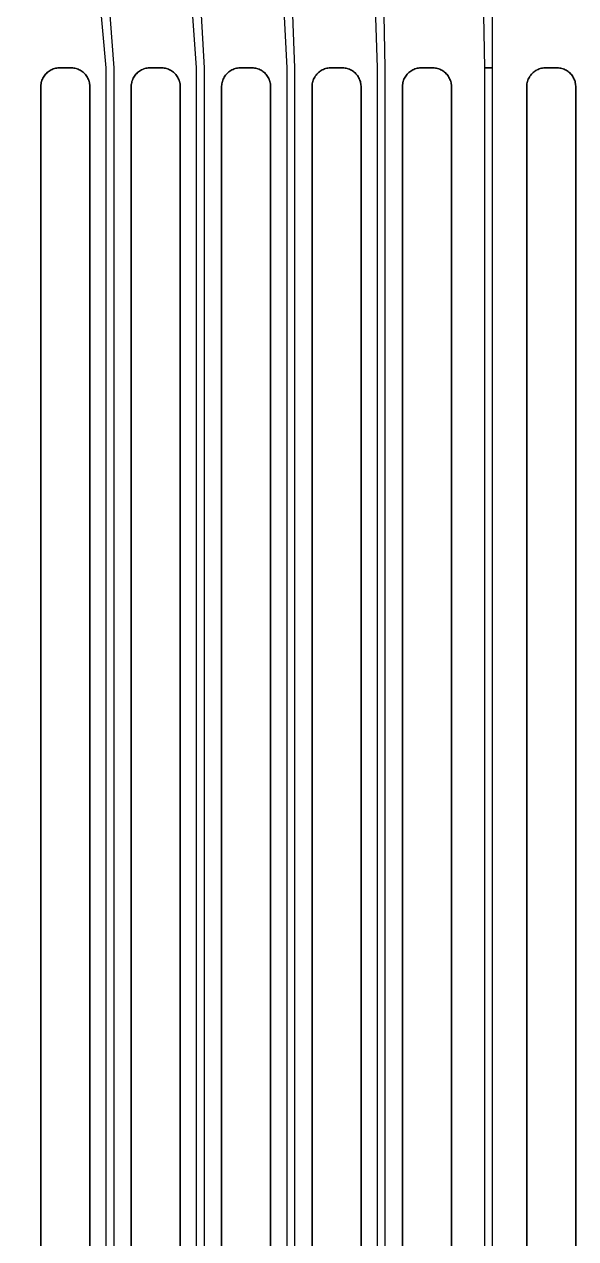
# Model space of a CAD drawing. Extents: x -2057 to 2225, y -44 to 31181.
# Drawn here: x -61.6 to 84.8, y 8729.4 to 9051.8 of the extents above; entities that cross this region are included whole.
import ezdxf

# ---------------------------------------------------------------- set-up
doc = ezdxf.new("R2010")
doc.units = 0
for name, color, linetype in [('etching', 7, 'CONTINUOUS'), ('L3D0_etching3', 5, 'CONTINUOUS'), ('metalization', 8, 'CONTINUOUS'), ('polyimide', 9, 'CONTINUOUS')]:
    doc.layers.add(name, color=color, linetype=linetype)

msp = doc.modelspace()

# ---------------------------------------------------------------- linework, layer by layer
at = {"layer": 'etching'}
for points in [[(-57.208, 992.185), (-57.208, 9035.377), (-57.188, 9035.691), (-57.149, 9036.003), (-57.09, 9036.311), (-57.012, 9036.616), (-56.914, 9036.915), (-56.799, 9037.207), (-56.665, 9037.491), (-56.514, 9037.766), (-56.345, 9038.032), (-56.16, 9038.286), (-55.96, 9038.528), (-55.745, 9038.757), (-55.516, 9038.972), (-55.274, 9039.173), (-55.02, 9039.357), (-54.754, 9039.526), (-54.479, 9039.677), (-54.194, 9039.811), (-53.902, 9039.927), (-53.603, 9040.024), (-53.299, 9040.102), (-52.99, 9040.161), (-52.678, 9040.2), (-52.365, 9040.22), (-49.057, 9040.22), (-48.755, 9040.202), (-48.455, 9040.165), (-48.158, 9040.111), (-47.864, 9040.039), (-47.576, 9039.949), (-47.293, 9039.842), (-47.018, 9039.717), (-46.75, 9039.577), (-46.492, 9039.421), (-46.243, 9039.249), (-46.005, 9039.063), (-45.779, 9038.862), (-45.565, 9038.649), (-45.365, 9038.423), (-45.179, 9038.185), (-45.007, 9037.936), (-44.851, 9037.677), (-44.71, 9037.41), (-44.586, 9037.134), (-44.479, 9036.852), (-44.389, 9036.563), (-44.317, 9036.27), (-44.262, 9035.973), (-44.226, 9035.673), (-44.208, 9035.371), (-44.208, 892.185)], [(-33.208, 892.185), (-33.208, 9035.377), (-33.188, 9035.691), (-33.149, 9036.003), (-33.09, 9036.311), (-33.012, 9036.616), (-32.914, 9036.915), (-32.799, 9037.207), (-32.665, 9037.491), (-32.514, 9037.766), (-32.345, 9038.032), (-32.16, 9038.286), (-31.96, 9038.528), (-31.745, 9038.757), (-31.516, 9038.972), (-31.274, 9039.173), (-31.02, 9039.357), (-30.754, 9039.526), (-30.479, 9039.677), (-30.194, 9039.811), (-29.902, 9039.927), (-29.603, 9040.024), (-29.299, 9040.102), (-28.99, 9040.161), (-28.678, 9040.2), (-28.365, 9040.22), (-25.057, 9040.22), (-24.755, 9040.202), (-24.455, 9040.165), (-24.158, 9040.111), (-23.864, 9040.039), (-23.576, 9039.949), (-23.293, 9039.842), (-23.018, 9039.717), (-22.75, 9039.577), (-22.492, 9039.421), (-22.243, 9039.249), (-22.005, 9039.063), (-21.779, 9038.862), (-21.565, 9038.649), (-21.365, 9038.423), (-21.179, 9038.185), (-21.007, 9037.936), (-20.851, 9037.677), (-20.71, 9037.41), (-20.586, 9037.134), (-20.479, 9036.852), (-20.389, 9036.563), (-20.317, 9036.27), (-20.262, 9035.973), (-20.226, 9035.673), (-20.208, 9035.371), (-20.208, 792.185)], [(-9.208, 792.185), (-9.208, 9035.377), (-9.188, 9035.691), (-9.149, 9036.003), (-9.09, 9036.311), (-9.012, 9036.616), (-8.914, 9036.915), (-8.799, 9037.207), (-8.665, 9037.491), (-8.514, 9037.766), (-8.345, 9038.032), (-8.16, 9038.286), (-7.96, 9038.528), (-7.745, 9038.757), (-7.516, 9038.972), (-7.274, 9039.173), (-7.02, 9039.357), (-6.754, 9039.526), (-6.479, 9039.677), (-6.194, 9039.811), (-5.902, 9039.927), (-5.603, 9040.024), (-5.299, 9040.102), (-4.99, 9040.161), (-4.678, 9040.2), (-4.365, 9040.22), (-1.057, 9040.22), (-0.755, 9040.202), (-0.455, 9040.165), (-0.158, 9040.111), (0.136, 9040.039), (0.424, 9039.949), (0.707, 9039.842), (0.982, 9039.717), (1.25, 9039.577), (1.508, 9039.421), (1.757, 9039.249), (1.995, 9039.063), (2.221, 9038.862), (2.435, 9038.649), (2.635, 9038.423), (2.821, 9038.185), (2.993, 9037.936), (3.149, 9037.677), (3.29, 9037.41), (3.414, 9037.134), (3.521, 9036.852), (3.611, 9036.563), (3.683, 9036.27), (3.738, 9035.973), (3.774, 9035.673), (3.792, 9035.371), (3.792, 692.185)], [(14.792, 692.185), (14.792, 9035.377), (14.812, 9035.691), (14.851, 9036.003), (14.91, 9036.311), (14.988, 9036.616), (15.086, 9036.915), (15.201, 9037.207), (15.335, 9037.491), (15.486, 9037.766), (15.655, 9038.032), (15.84, 9038.286), (16.04, 9038.528), (16.255, 9038.757), (16.484, 9038.972), (16.726, 9039.173), (16.98, 9039.357), (17.246, 9039.526), (17.521, 9039.677), (17.806, 9039.811), (18.098, 9039.927), (18.397, 9040.024), (18.701, 9040.102), (19.01, 9040.161), (19.322, 9040.2), (19.635, 9040.22), (22.943, 9040.22), (23.245, 9040.202), (23.545, 9040.165), (23.842, 9040.111), (24.136, 9040.039), (24.424, 9039.949), (24.707, 9039.842), (24.982, 9039.717), (25.25, 9039.577), (25.508, 9039.421), (25.757, 9039.249), (25.995, 9039.063), (26.221, 9038.862), (26.435, 9038.649), (26.635, 9038.423), (26.821, 9038.185), (26.993, 9037.936), (27.149, 9037.677), (27.29, 9037.41), (27.414, 9037.134), (27.521, 9036.852), (27.611, 9036.563), (27.683, 9036.27), (27.738, 9035.973), (27.774, 9035.673), (27.792, 9035.371), (27.792, 592.185)], [(38.792, 592.185), (38.792, 9035.377), (38.812, 9035.691), (38.851, 9036.003), (38.91, 9036.311), (38.988, 9036.616), (39.086, 9036.915), (39.201, 9037.207), (39.335, 9037.491), (39.486, 9037.766), (39.655, 9038.032), (39.84, 9038.286), (40.04, 9038.528), (40.255, 9038.757), (40.484, 9038.972), (40.726, 9039.173), (40.98, 9039.357), (41.246, 9039.526), (41.521, 9039.677), (41.806, 9039.811), (42.098, 9039.927), (42.397, 9040.024), (42.701, 9040.102), (43.01, 9040.161), (43.322, 9040.2), (43.635, 9040.22), (46.943, 9040.22), (47.245, 9040.202), (47.545, 9040.165), (47.842, 9040.111), (48.136, 9040.039), (48.424, 9039.949), (48.707, 9039.842), (48.982, 9039.717), (49.25, 9039.577), (49.508, 9039.421), (49.757, 9039.249), (49.995, 9039.063), (50.221, 9038.862), (50.435, 9038.649), (50.635, 9038.423), (50.821, 9038.185), (50.993, 9037.936), (51.149, 9037.677), (51.29, 9037.41), (51.414, 9037.134), (51.521, 9036.852), (51.611, 9036.563), (51.683, 9036.27), (51.738, 9035.973), (51.774, 9035.673), (51.792, 9035.371), (51.792, 500.247)], [(71.792, 500.247), (71.792, 9035.377), (71.812, 9035.691), (71.851, 9036.003), (71.91, 9036.311), (71.988, 9036.616), (72.086, 9036.915), (72.201, 9037.207), (72.335, 9037.491), (72.486, 9037.766), (72.655, 9038.032), (72.84, 9038.286), (73.04, 9038.528), (73.255, 9038.757), (73.484, 9038.972), (73.726, 9039.173), (73.98, 9039.357), (74.246, 9039.526), (74.521, 9039.677), (74.806, 9039.811), (75.098, 9039.927), (75.397, 9040.024), (75.701, 9040.102), (76.01, 9040.161), (76.322, 9040.2), (76.635, 9040.22), (79.943, 9040.22), (80.245, 9040.202), (80.545, 9040.165), (80.842, 9040.111), (81.136, 9040.039), (81.424, 9039.949), (81.707, 9039.842), (81.982, 9039.717), (82.25, 9039.577), (82.508, 9039.421), (82.757, 9039.249), (82.995, 9039.063), (83.221, 9038.862), (83.435, 9038.649), (83.635, 9038.423), (83.821, 9038.185), (83.993, 9037.936), (84.149, 9037.677), (84.29, 9037.41), (84.414, 9037.134), (84.521, 9036.852), (84.611, 9036.563), (84.683, 9036.27), (84.738, 9035.973), (84.774, 9035.673), (84.792, 9035.371), (84.792, 552.185)]]:
    msp.add_lwpolyline(points, dxfattribs=at)
at = {"layer": 'L3D0_etching3'}
for points in [[(-57.208, 992.185), (-57.208, 9035.377), (-57.188, 9035.691), (-57.149, 9036.003), (-57.09, 9036.311), (-57.012, 9036.616), (-56.914, 9036.915), (-56.799, 9037.207), (-56.665, 9037.491), (-56.514, 9037.766), (-56.345, 9038.032), (-56.16, 9038.286), (-55.96, 9038.528), (-55.745, 9038.757), (-55.516, 9038.972), (-55.274, 9039.173), (-55.02, 9039.357), (-54.754, 9039.526), (-54.479, 9039.677), (-54.194, 9039.811), (-53.902, 9039.927), (-53.603, 9040.024), (-53.299, 9040.102), (-52.99, 9040.161), (-52.678, 9040.2), (-52.365, 9040.22), (-49.057, 9040.22), (-48.755, 9040.202), (-48.455, 9040.165), (-48.158, 9040.111), (-47.864, 9040.039), (-47.576, 9039.949), (-47.293, 9039.842), (-47.018, 9039.717), (-46.75, 9039.577), (-46.492, 9039.421), (-46.243, 9039.249), (-46.005, 9039.063), (-45.779, 9038.862), (-45.565, 9038.649), (-45.365, 9038.423), (-45.179, 9038.185), (-45.007, 9037.936), (-44.851, 9037.677), (-44.71, 9037.41), (-44.586, 9037.134), (-44.479, 9036.852), (-44.389, 9036.563), (-44.317, 9036.27), (-44.262, 9035.973), (-44.226, 9035.673), (-44.208, 9035.371), (-44.208, 892.185)], [(-33.208, 892.185), (-33.208, 9035.377), (-33.188, 9035.691), (-33.149, 9036.003), (-33.09, 9036.311), (-33.012, 9036.616), (-32.914, 9036.915), (-32.799, 9037.207), (-32.665, 9037.491), (-32.514, 9037.766), (-32.345, 9038.032), (-32.16, 9038.286), (-31.96, 9038.528), (-31.745, 9038.757), (-31.516, 9038.972), (-31.274, 9039.173), (-31.02, 9039.357), (-30.754, 9039.526), (-30.479, 9039.677), (-30.194, 9039.811), (-29.902, 9039.927), (-29.603, 9040.024), (-29.299, 9040.102), (-28.99, 9040.161), (-28.678, 9040.2), (-28.365, 9040.22), (-25.057, 9040.22), (-24.755, 9040.202), (-24.455, 9040.165), (-24.158, 9040.111), (-23.864, 9040.039), (-23.576, 9039.949), (-23.293, 9039.842), (-23.018, 9039.717), (-22.75, 9039.577), (-22.492, 9039.421), (-22.243, 9039.249), (-22.005, 9039.063), (-21.779, 9038.862), (-21.565, 9038.649), (-21.365, 9038.423), (-21.179, 9038.185), (-21.007, 9037.936), (-20.851, 9037.677), (-20.71, 9037.41), (-20.586, 9037.134), (-20.479, 9036.852), (-20.389, 9036.563), (-20.317, 9036.27), (-20.262, 9035.973), (-20.226, 9035.673), (-20.208, 9035.371), (-20.208, 792.185)], [(-9.208, 792.185), (-9.208, 9035.377), (-9.188, 9035.691), (-9.149, 9036.003), (-9.09, 9036.311), (-9.012, 9036.616), (-8.914, 9036.915), (-8.799, 9037.207), (-8.665, 9037.491), (-8.514, 9037.766), (-8.345, 9038.032), (-8.16, 9038.286), (-7.96, 9038.528), (-7.745, 9038.757), (-7.516, 9038.972), (-7.274, 9039.173), (-7.02, 9039.357), (-6.754, 9039.526), (-6.479, 9039.677), (-6.194, 9039.811), (-5.902, 9039.927), (-5.603, 9040.024), (-5.299, 9040.102), (-4.99, 9040.161), (-4.678, 9040.2), (-4.365, 9040.22), (-1.057, 9040.22), (-0.755, 9040.202), (-0.455, 9040.165), (-0.158, 9040.111), (0.136, 9040.039), (0.424, 9039.949), (0.707, 9039.842), (0.982, 9039.717), (1.25, 9039.577), (1.508, 9039.421), (1.757, 9039.249), (1.995, 9039.063), (2.221, 9038.862), (2.435, 9038.649), (2.635, 9038.423), (2.821, 9038.185), (2.993, 9037.936), (3.149, 9037.677), (3.29, 9037.41), (3.414, 9037.134), (3.521, 9036.852), (3.611, 9036.563), (3.683, 9036.27), (3.738, 9035.973), (3.774, 9035.673), (3.792, 9035.371), (3.792, 692.185)], [(14.792, 692.185), (14.792, 9035.377), (14.812, 9035.691), (14.851, 9036.003), (14.91, 9036.311), (14.988, 9036.616), (15.086, 9036.915), (15.201, 9037.207), (15.335, 9037.491), (15.486, 9037.766), (15.655, 9038.032), (15.84, 9038.286), (16.04, 9038.528), (16.255, 9038.757), (16.484, 9038.972), (16.726, 9039.173), (16.98, 9039.357), (17.246, 9039.526), (17.521, 9039.677), (17.806, 9039.811), (18.098, 9039.927), (18.397, 9040.024), (18.701, 9040.102), (19.01, 9040.161), (19.322, 9040.2), (19.635, 9040.22), (22.943, 9040.22), (23.245, 9040.202), (23.545, 9040.165), (23.842, 9040.111), (24.136, 9040.039), (24.424, 9039.949), (24.707, 9039.842), (24.982, 9039.717), (25.25, 9039.577), (25.508, 9039.421), (25.757, 9039.249), (25.995, 9039.063), (26.221, 9038.862), (26.435, 9038.649), (26.635, 9038.423), (26.821, 9038.185), (26.993, 9037.936), (27.149, 9037.677), (27.29, 9037.41), (27.414, 9037.134), (27.521, 9036.852), (27.611, 9036.563), (27.683, 9036.27), (27.738, 9035.973), (27.774, 9035.673), (27.792, 9035.371), (27.792, 592.185)], [(38.792, 592.185), (38.792, 9035.377), (38.812, 9035.691), (38.851, 9036.003), (38.91, 9036.311), (38.988, 9036.616), (39.086, 9036.915), (39.201, 9037.207), (39.335, 9037.491), (39.486, 9037.766), (39.655, 9038.032), (39.84, 9038.286), (40.04, 9038.528), (40.255, 9038.757), (40.484, 9038.972), (40.726, 9039.173), (40.98, 9039.357), (41.246, 9039.526), (41.521, 9039.677), (41.806, 9039.811), (42.098, 9039.927), (42.397, 9040.024), (42.701, 9040.102), (43.01, 9040.161), (43.322, 9040.2), (43.635, 9040.22), (46.943, 9040.22), (47.245, 9040.202), (47.545, 9040.165), (47.842, 9040.111), (48.136, 9040.039), (48.424, 9039.949), (48.707, 9039.842), (48.982, 9039.717), (49.25, 9039.577), (49.508, 9039.421), (49.757, 9039.249), (49.995, 9039.063), (50.221, 9038.862), (50.435, 9038.649), (50.635, 9038.423), (50.821, 9038.185), (50.993, 9037.936), (51.149, 9037.677), (51.29, 9037.41), (51.414, 9037.134), (51.521, 9036.852), (51.611, 9036.563), (51.683, 9036.27), (51.738, 9035.973), (51.774, 9035.673), (51.792, 9035.371), (51.792, 500.247)], [(71.792, 500.247), (71.792, 9035.377), (71.812, 9035.691), (71.851, 9036.003), (71.91, 9036.311), (71.988, 9036.616), (72.086, 9036.915), (72.201, 9037.207), (72.335, 9037.491), (72.486, 9037.766), (72.655, 9038.032), (72.84, 9038.286), (73.04, 9038.528), (73.255, 9038.757), (73.484, 9038.972), (73.726, 9039.173), (73.98, 9039.357), (74.246, 9039.526), (74.521, 9039.677), (74.806, 9039.811), (75.098, 9039.927), (75.397, 9040.024), (75.701, 9040.102), (76.01, 9040.161), (76.322, 9040.2), (76.635, 9040.22), (79.943, 9040.22), (80.245, 9040.202), (80.545, 9040.165), (80.842, 9040.111), (81.136, 9040.039), (81.424, 9039.949), (81.707, 9039.842), (81.982, 9039.717), (82.25, 9039.577), (82.508, 9039.421), (82.757, 9039.249), (82.995, 9039.063), (83.221, 9038.862), (83.435, 9038.649), (83.635, 9038.423), (83.821, 9038.185), (83.993, 9037.936), (84.149, 9037.677), (84.29, 9037.41), (84.414, 9037.134), (84.521, 9036.852), (84.611, 9036.563), (84.683, 9036.27), (84.738, 9035.973), (84.774, 9035.673), (84.792, 9035.371), (84.792, 552.185)]]:
    msp.add_lwpolyline(points, dxfattribs=at)
at = {"layer": 'metalization'}
for points in [[(60.642, 497.204), (60.642, 9040.22), (62.642, 9040.22), (60.642, 9040.22), (38.642, 10394.312), (38.642, 28116.758)], [(58.642, 28116.758), (58.642, 10394.312), (62.642, 9040.22), (62.642, 497.204)], [(32.142, 587.204), (32.142, 9040.22), (-11.358, 10394.312), (-11.358, 27876.696)], [(8.642, 27876.696), (8.642, 10394.312), (34.142, 9040.22), (34.142, 587.204)], [(8.142, 687.204), (8.142, 9040.22), (-61.358, 10394.312), (-61.358, 27636.634)], [(-41.358, 27636.634), (-41.358, 10394.312), (10.142, 9040.22), (10.142, 687.204)], [(-15.858, 787.204), (-15.858, 9040.22), (-111.358, 10394.312), (-111.358, 27396.572)], [(-91.358, 27396.572), (-91.358, 10394.312), (-13.858, 9040.22), (-13.858, 787.204)], [(-39.858, 887.204), (-39.858, 9040.22), (-161.358, 10394.312), (-161.358, 27156.51)], [(-141.358, 27156.51), (-141.358, 10394.312), (-37.858, 9040.22), (-37.858, 887.204)]]:
    msp.add_lwpolyline(points, dxfattribs=at)
at = {"layer": 'polyimide'}
for points in [[(-44.208, 892.185), (-44.208, 9035.371), (-44.226, 9035.673), (-44.262, 9035.973), (-44.317, 9036.27), (-44.389, 9036.563), (-44.479, 9036.852), (-44.586, 9037.134), (-44.71, 9037.41), (-44.851, 9037.677), (-45.007, 9037.936), (-45.179, 9038.185), (-45.365, 9038.423), (-45.565, 9038.649), (-45.779, 9038.862), (-46.005, 9039.063), (-46.243, 9039.249), (-46.492, 9039.421), (-46.75, 9039.577), (-47.018, 9039.717), (-47.293, 9039.842), (-47.576, 9039.949), (-47.864, 9040.039), (-48.158, 9040.111), (-48.455, 9040.165), (-48.755, 9040.202), (-49.057, 9040.22), (-52.365, 9040.22), (-52.678, 9040.2), (-52.99, 9040.161), (-53.299, 9040.102), (-53.603, 9040.024), (-53.902, 9039.927), (-54.194, 9039.811), (-54.479, 9039.677), (-54.754, 9039.526), (-55.02, 9039.357), (-55.274, 9039.173), (-55.516, 9038.972), (-55.745, 9038.757), (-55.96, 9038.528), (-56.16, 9038.286), (-56.345, 9038.032), (-56.514, 9037.766), (-56.665, 9037.491), (-56.799, 9037.207), (-56.914, 9036.915), (-57.012, 9036.616), (-57.09, 9036.311), (-57.149, 9036.003), (-57.188, 9035.691), (-57.208, 9035.377), (-57.208, 992.185)], [(-57.208, 992.185), (-57.208, 9035.377), (-57.188, 9035.691), (-57.149, 9036.003), (-57.09, 9036.311), (-57.012, 9036.616), (-56.914, 9036.915), (-56.799, 9037.207), (-56.665, 9037.491), (-56.514, 9037.766), (-56.345, 9038.032), (-56.16, 9038.286), (-55.96, 9038.528), (-55.745, 9038.757), (-55.516, 9038.972), (-55.274, 9039.173), (-55.02, 9039.357), (-54.754, 9039.526), (-54.479, 9039.677), (-54.194, 9039.811), (-53.902, 9039.927), (-53.603, 9040.024), (-53.299, 9040.102), (-52.99, 9040.161), (-52.678, 9040.2), (-52.365, 9040.22), (-49.057, 9040.22), (-48.755, 9040.202), (-48.455, 9040.165), (-48.158, 9040.111), (-47.864, 9040.039), (-47.576, 9039.949), (-47.293, 9039.842), (-47.018, 9039.717), (-46.75, 9039.577), (-46.492, 9039.421), (-46.243, 9039.249), (-46.005, 9039.063), (-45.779, 9038.862), (-45.565, 9038.649), (-45.365, 9038.423), (-45.179, 9038.185), (-45.007, 9037.936), (-44.851, 9037.677), (-44.71, 9037.41), (-44.586, 9037.134), (-44.479, 9036.852), (-44.389, 9036.563), (-44.317, 9036.27), (-44.262, 9035.973), (-44.226, 9035.673), (-44.208, 9035.371), (-44.208, 892.185)], [(-20.208, 792.185), (-20.208, 9035.371), (-20.226, 9035.673), (-20.262, 9035.973), (-20.317, 9036.27), (-20.389, 9036.563), (-20.479, 9036.852), (-20.586, 9037.134), (-20.71, 9037.41), (-20.851, 9037.677), (-21.007, 9037.936), (-21.179, 9038.185), (-21.365, 9038.423), (-21.565, 9038.649), (-21.779, 9038.862), (-22.005, 9039.063), (-22.243, 9039.249), (-22.492, 9039.421), (-22.75, 9039.577), (-23.018, 9039.717), (-23.293, 9039.842), (-23.576, 9039.949), (-23.864, 9040.039), (-24.158, 9040.111), (-24.455, 9040.165), (-24.755, 9040.202), (-25.057, 9040.22), (-28.365, 9040.22), (-28.678, 9040.2), (-28.99, 9040.161), (-29.299, 9040.102), (-29.603, 9040.024), (-29.902, 9039.927), (-30.194, 9039.811), (-30.479, 9039.677), (-30.754, 9039.526), (-31.02, 9039.357), (-31.274, 9039.173), (-31.516, 9038.972), (-31.745, 9038.757), (-31.96, 9038.528), (-32.16, 9038.286), (-32.345, 9038.032), (-32.514, 9037.766), (-32.665, 9037.491), (-32.799, 9037.207), (-32.914, 9036.915), (-33.012, 9036.616), (-33.09, 9036.311), (-33.149, 9036.003), (-33.188, 9035.691), (-33.208, 9035.377), (-33.208, 892.185)], [(-33.208, 892.185), (-33.208, 9035.377), (-33.188, 9035.691), (-33.149, 9036.003), (-33.09, 9036.311), (-33.012, 9036.616), (-32.914, 9036.915), (-32.799, 9037.207), (-32.665, 9037.491), (-32.514, 9037.766), (-32.345, 9038.032), (-32.16, 9038.286), (-31.96, 9038.528), (-31.745, 9038.757), (-31.516, 9038.972), (-31.274, 9039.173), (-31.02, 9039.357), (-30.754, 9039.526), (-30.479, 9039.677), (-30.194, 9039.811), (-29.902, 9039.927), (-29.603, 9040.024), (-29.299, 9040.102), (-28.99, 9040.161), (-28.678, 9040.2), (-28.365, 9040.22), (-25.057, 9040.22), (-24.755, 9040.202), (-24.455, 9040.165), (-24.158, 9040.111), (-23.864, 9040.039), (-23.576, 9039.949), (-23.293, 9039.842), (-23.018, 9039.717), (-22.75, 9039.577), (-22.492, 9039.421), (-22.243, 9039.249), (-22.005, 9039.063), (-21.779, 9038.862), (-21.565, 9038.649), (-21.365, 9038.423), (-21.179, 9038.185), (-21.007, 9037.936), (-20.851, 9037.677), (-20.71, 9037.41), (-20.586, 9037.134), (-20.479, 9036.852), (-20.389, 9036.563), (-20.317, 9036.27), (-20.262, 9035.973), (-20.226, 9035.673), (-20.208, 9035.371), (-20.208, 792.185)], [(3.792, 692.185), (3.792, 9035.371), (3.774, 9035.673), (3.738, 9035.973), (3.683, 9036.27), (3.611, 9036.563), (3.521, 9036.852), (3.414, 9037.134), (3.29, 9037.41), (3.149, 9037.677), (2.993, 9037.936), (2.821, 9038.185), (2.635, 9038.423), (2.435, 9038.649), (2.221, 9038.862), (1.995, 9039.063), (1.757, 9039.249), (1.508, 9039.421), (1.25, 9039.577), (0.982, 9039.717), (0.707, 9039.842), (0.424, 9039.949), (0.136, 9040.039), (-0.158, 9040.111), (-0.455, 9040.165), (-0.755, 9040.202), (-1.057, 9040.22), (-4.365, 9040.22), (-4.678, 9040.2), (-4.99, 9040.161), (-5.299, 9040.102), (-5.603, 9040.024), (-5.902, 9039.927), (-6.194, 9039.811), (-6.479, 9039.677), (-6.754, 9039.526), (-7.02, 9039.357), (-7.274, 9039.173), (-7.516, 9038.972), (-7.745, 9038.757), (-7.96, 9038.528), (-8.16, 9038.286), (-8.345, 9038.032), (-8.514, 9037.766), (-8.665, 9037.491), (-8.799, 9037.207), (-8.914, 9036.915), (-9.012, 9036.616), (-9.09, 9036.311), (-9.149, 9036.003), (-9.188, 9035.691), (-9.208, 9035.377), (-9.208, 792.185)], [(-9.208, 792.185), (-9.208, 9035.377), (-9.188, 9035.691), (-9.149, 9036.003), (-9.09, 9036.311), (-9.012, 9036.616), (-8.914, 9036.915), (-8.799, 9037.207), (-8.665, 9037.491), (-8.514, 9037.766), (-8.345, 9038.032), (-8.16, 9038.286), (-7.96, 9038.528), (-7.745, 9038.757), (-7.516, 9038.972), (-7.274, 9039.173), (-7.02, 9039.357), (-6.754, 9039.526), (-6.479, 9039.677), (-6.194, 9039.811), (-5.902, 9039.927), (-5.603, 9040.024), (-5.299, 9040.102), (-4.99, 9040.161), (-4.678, 9040.2), (-4.365, 9040.22), (-1.057, 9040.22), (-0.755, 9040.202), (-0.455, 9040.165), (-0.158, 9040.111), (0.136, 9040.039), (0.424, 9039.949), (0.707, 9039.842), (0.982, 9039.717), (1.25, 9039.577), (1.508, 9039.421), (1.757, 9039.249), (1.995, 9039.063), (2.221, 9038.862), (2.435, 9038.649), (2.635, 9038.423), (2.821, 9038.185), (2.993, 9037.936), (3.149, 9037.677), (3.29, 9037.41), (3.414, 9037.134), (3.521, 9036.852), (3.611, 9036.563), (3.683, 9036.27), (3.738, 9035.973), (3.774, 9035.673), (3.792, 9035.371), (3.792, 692.185)], [(27.792, 592.185), (27.792, 9035.371), (27.774, 9035.673), (27.738, 9035.973), (27.683, 9036.27), (27.611, 9036.563), (27.521, 9036.852), (27.414, 9037.134), (27.29, 9037.41), (27.149, 9037.677), (26.993, 9037.936), (26.821, 9038.185), (26.635, 9038.423), (26.435, 9038.649), (26.221, 9038.862), (25.995, 9039.063), (25.757, 9039.249), (25.508, 9039.421), (25.25, 9039.577), (24.982, 9039.717), (24.707, 9039.842), (24.424, 9039.949), (24.136, 9040.039), (23.842, 9040.111), (23.545, 9040.165), (23.245, 9040.202), (22.943, 9040.22), (19.635, 9040.22), (19.322, 9040.2), (19.01, 9040.161), (18.701, 9040.102), (18.397, 9040.024), (18.098, 9039.927), (17.806, 9039.811), (17.521, 9039.677), (17.246, 9039.526), (16.98, 9039.357), (16.726, 9039.173), (16.484, 9038.972), (16.255, 9038.757), (16.04, 9038.528), (15.84, 9038.286), (15.655, 9038.032), (15.486, 9037.766), (15.335, 9037.491), (15.201, 9037.207), (15.086, 9036.915), (14.988, 9036.616), (14.91, 9036.311), (14.851, 9036.003), (14.812, 9035.691), (14.792, 9035.377), (14.792, 692.185)], [(14.792, 692.185), (14.792, 9035.377), (14.812, 9035.691), (14.851, 9036.003), (14.91, 9036.311), (14.988, 9036.616), (15.086, 9036.915), (15.201, 9037.207), (15.335, 9037.491), (15.486, 9037.766), (15.655, 9038.032), (15.84, 9038.286), (16.04, 9038.528), (16.255, 9038.757), (16.484, 9038.972), (16.726, 9039.173), (16.98, 9039.357), (17.246, 9039.526), (17.521, 9039.677), (17.806, 9039.811), (18.098, 9039.927), (18.397, 9040.024), (18.701, 9040.102), (19.01, 9040.161), (19.322, 9040.2), (19.635, 9040.22), (22.943, 9040.22), (23.245, 9040.202), (23.545, 9040.165), (23.842, 9040.111), (24.136, 9040.039), (24.424, 9039.949), (24.707, 9039.842), (24.982, 9039.717), (25.25, 9039.577), (25.508, 9039.421), (25.757, 9039.249), (25.995, 9039.063), (26.221, 9038.862), (26.435, 9038.649), (26.635, 9038.423), (26.821, 9038.185), (26.993, 9037.936), (27.149, 9037.677), (27.29, 9037.41), (27.414, 9037.134), (27.521, 9036.852), (27.611, 9036.563), (27.683, 9036.27), (27.738, 9035.973), (27.774, 9035.673), (27.792, 9035.371), (27.792, 592.185)], [(51.792, 500.247), (51.792, 9035.371), (51.774, 9035.673), (51.738, 9035.973), (51.683, 9036.27), (51.611, 9036.563), (51.521, 9036.852), (51.414, 9037.134), (51.29, 9037.41), (51.149, 9037.677), (50.993, 9037.936), (50.821, 9038.185), (50.635, 9038.423), (50.435, 9038.649), (50.221, 9038.862), (49.995, 9039.063), (49.757, 9039.249), (49.508, 9039.421), (49.25, 9039.577), (48.982, 9039.717), (48.707, 9039.842), (48.424, 9039.949), (48.136, 9040.039), (47.842, 9040.111), (47.545, 9040.165), (47.245, 9040.202), (46.943, 9040.22), (43.635, 9040.22), (43.322, 9040.2), (43.01, 9040.161), (42.701, 9040.102), (42.397, 9040.024), (42.098, 9039.927), (41.806, 9039.811), (41.521, 9039.677), (41.246, 9039.526), (40.98, 9039.357), (40.726, 9039.173), (40.484, 9038.972), (40.255, 9038.757), (40.04, 9038.528), (39.84, 9038.286), (39.655, 9038.032), (39.486, 9037.766), (39.335, 9037.491), (39.201, 9037.207), (39.086, 9036.915), (38.988, 9036.616), (38.91, 9036.311), (38.851, 9036.003), (38.812, 9035.691), (38.792, 9035.377), (38.792, 592.185)], [(38.792, 592.185), (38.792, 9035.377), (38.812, 9035.691), (38.851, 9036.003), (38.91, 9036.311), (38.988, 9036.616), (39.086, 9036.915), (39.201, 9037.207), (39.335, 9037.491), (39.486, 9037.766), (39.655, 9038.032), (39.84, 9038.286), (40.04, 9038.528), (40.255, 9038.757), (40.484, 9038.972), (40.726, 9039.173), (40.98, 9039.357), (41.246, 9039.526), (41.521, 9039.677), (41.806, 9039.811), (42.098, 9039.927), (42.397, 9040.024), (42.701, 9040.102), (43.01, 9040.161), (43.322, 9040.2), (43.635, 9040.22), (46.943, 9040.22), (47.245, 9040.202), (47.545, 9040.165), (47.842, 9040.111), (48.136, 9040.039), (48.424, 9039.949), (48.707, 9039.842), (48.982, 9039.717), (49.25, 9039.577), (49.508, 9039.421), (49.757, 9039.249), (49.995, 9039.063), (50.221, 9038.862), (50.435, 9038.649), (50.635, 9038.423), (50.821, 9038.185), (50.993, 9037.936), (51.149, 9037.677), (51.29, 9037.41), (51.414, 9037.134), (51.521, 9036.852), (51.611, 9036.563), (51.683, 9036.27), (51.738, 9035.973), (51.774, 9035.673), (51.792, 9035.371), (51.792, 500.247)], [(84.792, 552.185), (84.792, 9035.371), (84.774, 9035.673), (84.738, 9035.973), (84.683, 9036.27), (84.611, 9036.563), (84.521, 9036.852), (84.414, 9037.134), (84.29, 9037.41), (84.149, 9037.677), (83.993, 9037.936), (83.821, 9038.185), (83.635, 9038.423), (83.435, 9038.649), (83.221, 9038.862), (82.995, 9039.063), (82.757, 9039.249), (82.508, 9039.421), (82.25, 9039.577), (81.982, 9039.717), (81.707, 9039.842), (81.424, 9039.949), (81.136, 9040.039), (80.842, 9040.111), (80.545, 9040.165), (80.245, 9040.202), (79.943, 9040.22), (76.635, 9040.22), (76.322, 9040.2), (76.01, 9040.161), (75.701, 9040.102), (75.397, 9040.024), (75.098, 9039.927), (74.806, 9039.811), (74.521, 9039.677), (74.246, 9039.526), (73.98, 9039.357), (73.726, 9039.173), (73.484, 9038.972), (73.255, 9038.757), (73.04, 9038.528), (72.84, 9038.286), (72.655, 9038.032), (72.486, 9037.766), (72.335, 9037.491), (72.201, 9037.207), (72.086, 9036.915), (71.988, 9036.616), (71.91, 9036.311), (71.851, 9036.003), (71.812, 9035.691), (71.792, 9035.377), (71.792, 500.247)], [(71.792, 500.247), (71.792, 9035.377), (71.812, 9035.691), (71.851, 9036.003), (71.91, 9036.311), (71.988, 9036.616), (72.086, 9036.915), (72.201, 9037.207), (72.335, 9037.491), (72.486, 9037.766), (72.655, 9038.032), (72.84, 9038.286), (73.04, 9038.528), (73.255, 9038.757), (73.484, 9038.972), (73.726, 9039.173), (73.98, 9039.357), (74.246, 9039.526), (74.521, 9039.677), (74.806, 9039.811), (75.098, 9039.927), (75.397, 9040.024), (75.701, 9040.102), (76.01, 9040.161), (76.322, 9040.2), (76.635, 9040.22), (79.943, 9040.22), (80.245, 9040.202), (80.545, 9040.165), (80.842, 9040.111), (81.136, 9040.039), (81.424, 9039.949), (81.707, 9039.842), (81.982, 9039.717), (82.25, 9039.577), (82.508, 9039.421), (82.757, 9039.249), (82.995, 9039.063), (83.221, 9038.862), (83.435, 9038.649), (83.635, 9038.423), (83.821, 9038.185), (83.993, 9037.936), (84.149, 9037.677), (84.29, 9037.41), (84.414, 9037.134), (84.521, 9036.852), (84.611, 9036.563), (84.683, 9036.27), (84.738, 9035.973), (84.774, 9035.673), (84.792, 9035.371), (84.792, 552.185)]]:
    msp.add_lwpolyline(points, dxfattribs=at)

doc.saveas('drawing.dxf')
